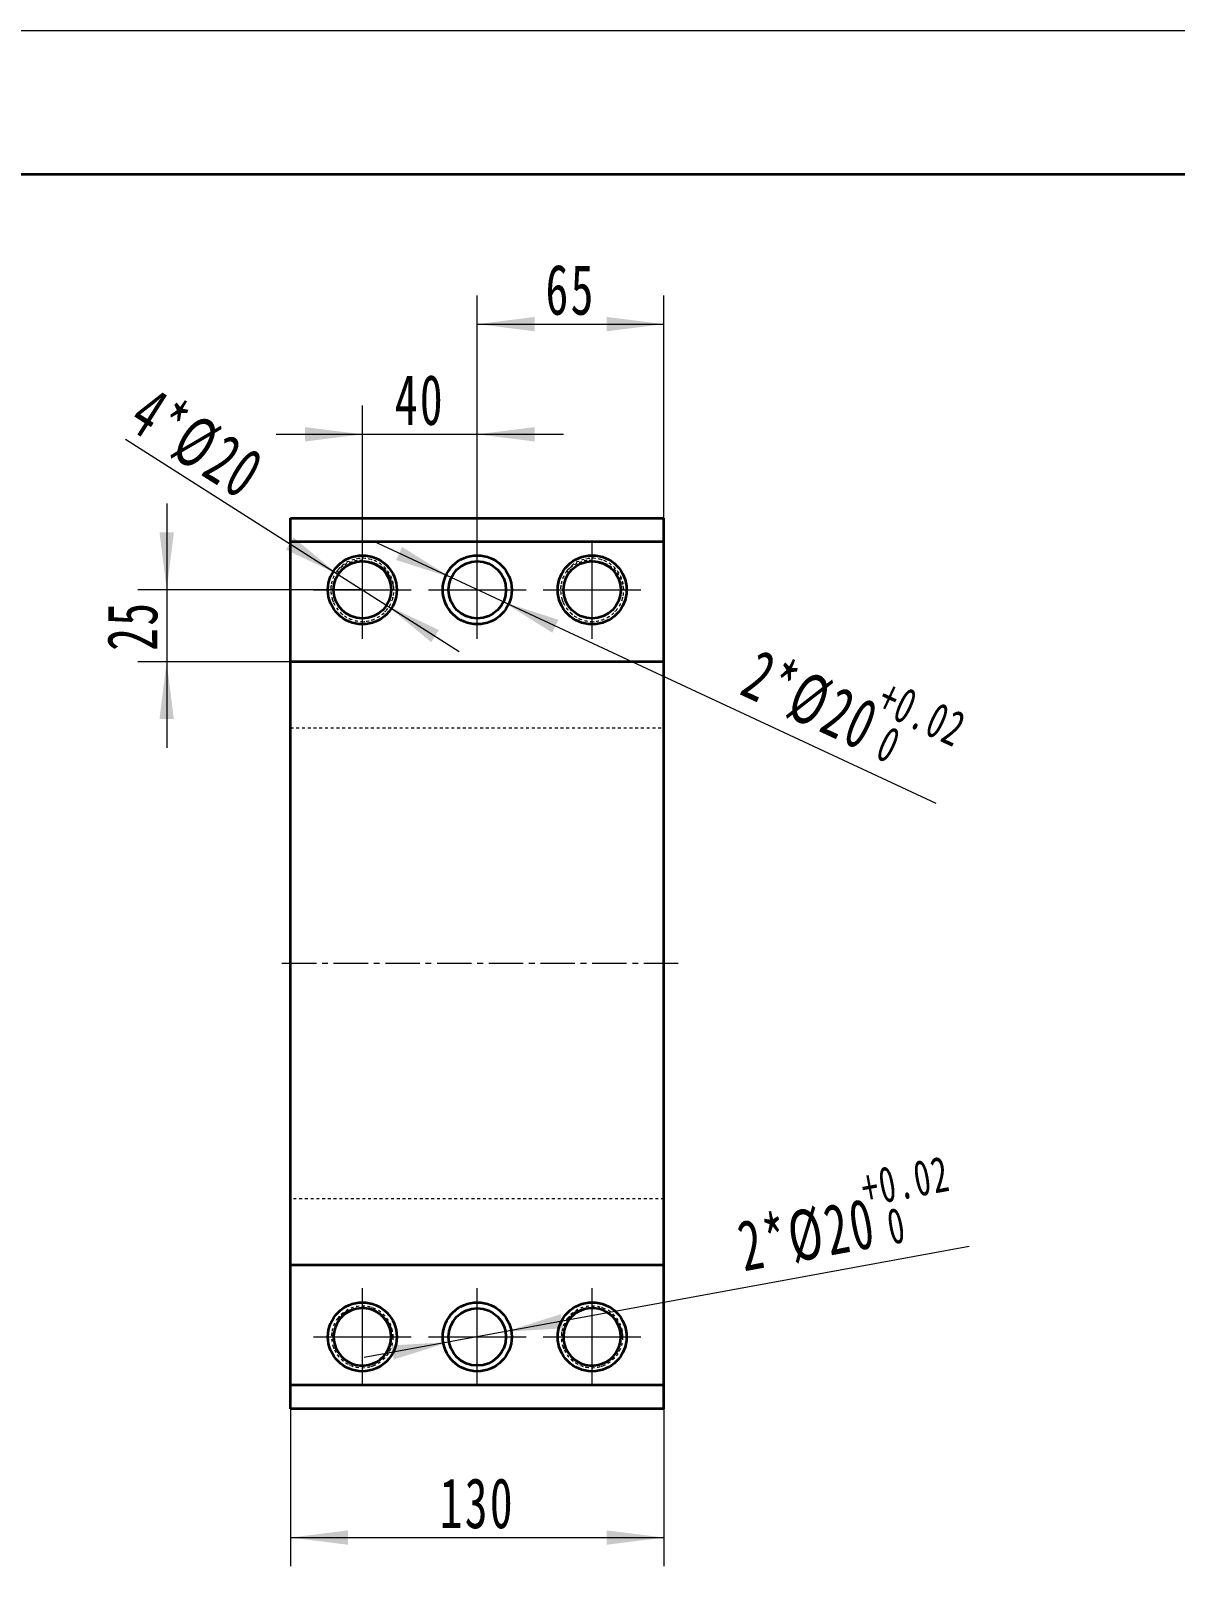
# Model space of a CAD drawing. Header units: millimetres. Extents: x -742 to 742, y -525 to 525.
# Drawn here: x -162 to 236, y -9 to 525 of the extents above; entities that cross this region are included whole.
import ezdxf

# ---------------------------------------------------------------- set-up
doc = ezdxf.new("R2010")
doc.units = ezdxf.units.MM
doc.linetypes.add('点画线', pattern=[18, 12, -2, 2, -2])
doc.linetypes.add('虚线', pattern=[2, 1, -1])
doc.layers.get('0').update_dxf_attribs({"lineweight": 35})
for name, color, linetype, lineweight in [('中心线层', 1, '点画线', 18), ('尺寸线层', 3, 'Continuous', 18), ('粗实线层', 7, 'Continuous', 35), ('细实线层', 7, 'Continuous', 18), ('虚线层', 6, '虚线', 18)]:
    doc.layers.add(name, color=color, linetype=linetype, lineweight=lineweight)
doc.styles.add('标准', font='', dxfattribs={"width": 0.667})
doc.styles.get('标准').set_extended_font_data('宋体')
doc.dimstyles.new('标准', dxfattribs={"dimscale": 5, "dimtxt": 3.5, "dimasz": 4, "dimexe": 2, "dimexo": 0, "dimtad": 1, "dimdsep": 46, "dimtxsty": '标准', "dimblk": '_CAXARROW', "dimcen": 0, "dimdle": 6, "dimazin": 2, "dimtfac": 0.707107, "dimtdec": 3, "dimtmove": 2, "dimatfit": 3, "dimfxl": 1, "dimfrac": 2, "dimtolj": 1, "dimarcsym": 0})

# ---------------------------------------------------------------- blocks, each defined once
blk = doc.blocks.new('*X2')
at = {"layer": '粗实线层'}
blk.add_line((138.5, 95), (-138.5, 95), dxfattribs=at)
at = {"layer": '细实线层'}
blk.add_line((148.5, 105), (-148.5, 105), dxfattribs=at)
blk = doc.blocks.new('*X11')
for p, q in [((-60, 155), (70, 155)), ((-60, 146.71), (-60, 155)), ((70, 146.71), (70, 155)), ((70, 146.71), (-60, 146.71)), ((-60, 105), (-60, 146.71)), ((70, 105), (70, 146.71)), ((-60, -105), (-60, 105)), ((-60, 105), (70, 105)), ((70, -105), (70, 105)), ((70, -105), (-60, -105)), ((-60, -146.71), (-60, -105)), ((70, -146.71), (70, -105)), ((-60, -146.71), (70, -146.71)), ((-60, -155), (-60, -146.71)), ((70, -155), (70, -146.71)), ((70, -155), (-60, -155))]:
    blk.add_line(p, q)
for centre, radius in [((-35, 130), 12), ((-35, 130), 10), ((5, 130), 12), ((5, 130), 10), ((45, 130), 12), ((45, 130), 10), ((-35, -130), 12), ((5, -130), 12), ((5, -130), 10), ((45, -130), 12)]:
    blk.add_circle(centre, radius)
for centre, start, end in [((-35, -130), 143.99, 60.851), ((-35, -130), 60.851, 143.99), ((45, -130), 143.99, 60.851), ((45, -130), 60.851, 143.99)]:
    blk.add_arc(centre, 10, start, end)
at = {"layer": '虚线层', "color": 7}
for p, q in [((-60, 82), (70, 82)), ((70, -82), (-60, -82)), ((-43.09, -124.12), (-43.68, -123.69)), ((36.91, -124.12), (36.32, -123.69)), ((-24.27, -130), (-25, -130)), ((55.73, -130), (55, -130))]:
    blk.add_line(p, q, dxfattribs=at)
for points in [[(-43.5, -123.49), (-42.43, -122.42), (-41.71, -121.85), (-40.93, -121.34), (-40.15, -120.92), (-39.32, -120.57), (-38.45, -120.28), (-37.55, -120.07), (-36.62, -119.94), (-35.68, -119.9), (-34.74, -119.94), (-33.81, -120.07)], [(-41.27, -122.21), (-41.37, -122.3)], [(-36.67, -120.14), (-36.87, -120.18)], [(-31.72, -120.56), (-31.91, -120.49)], [(-29.92, -121.39), (-30.28, -121.19)], [(-24.27, -130), (-24.53, -128.23), (-24.78, -127.35), (-25.11, -126.49), (-25.5, -125.68), (-25.96, -124.91), (-26.5, -124.17), (-27.1, -123.47), (-27.78, -122.82), (-28.51, -122.23), (-29.3, -121.71), (-30.13, -121.27)], [(36.5, -123.49), (37.57, -122.42), (38.29, -121.85), (39.07, -121.34), (39.85, -120.92), (40.68, -120.57), (41.55, -120.28), (42.45, -120.07), (43.38, -119.94), (44.32, -119.9), (45.26, -119.94), (46.19, -120.07)], [(38.73, -122.21), (38.63, -122.3)], [(43.33, -120.14), (43.13, -120.18)], [(48.28, -120.56), (48.09, -120.49)], [(50.08, -121.39), (49.72, -121.19)], [(55.73, -130), (55.63, -129.12), (55.47, -128.23), (55.22, -127.35), (54.89, -126.49), (54.04, -124.91), (53.5, -124.17), (52.9, -123.47), (52.22, -122.82), (51.49, -122.23), (50.7, -121.71), (49.87, -121.27)], [(-44.79, -127.97), (-44.86, -128.34), (-44.92, -128.75)], [(-44.25, -126.2), (-44.3, -126.32)], [(-43.68, -123.7), (-43.64, -123.65)], [(-43.64, -123.65), (-43.59, -123.59)], [(-43.59, -123.59), (-43.54, -123.54)], [(-43.54, -123.54), (-43.5, -123.49)], [(-42.93, -123.91), (-43.1, -124.13)], [(-27.52, -123.37), (-27.71, -123.16)], [(-25.25, -127.79), (-25.31, -127.51)], [(35.21, -127.97), (35.14, -128.34), (35.08, -128.75)], [(35.75, -126.2), (35.7, -126.32)], [(36.32, -123.7), (36.36, -123.65)], [(36.36, -123.65), (36.41, -123.59)], [(36.41, -123.59), (36.46, -123.54)], [(36.46, -123.54), (36.5, -123.49)], [(37.07, -123.91), (36.9, -124.13)], [(52.48, -123.37), (52.29, -123.16)], [(54.75, -127.79), (54.69, -127.51)], [(-44.92, -128.75), (-45, -129.82)], [(-44.94, -131.12), (-44.92, -131.25)], [(-44.46, -133.23), (-44.44, -133.3), (-44.3, -133.68)], [(-25.42, -132.86), (-25.31, -132.49)], [(35.08, -128.75), (35, -129.82)], [(35.06, -131.12), (35.08, -131.25)], [(35.54, -133.24), (35.56, -133.3), (35.7, -133.68)], [(54.58, -132.86), (54.69, -132.49)], [(-44.3, -133.68), (-44.26, -133.77)], [(-43.17, -135.77), (-43.09, -135.88)], [(-41.73, -137.39), (-41.69, -137.44), (-41.38, -137.7)], [(-29.74, -138.51), (-29.64, -138.44)], [(-27.98, -137.12), (-27.71, -136.85)], [(35.7, -133.68), (35.74, -133.77)], [(36.83, -135.77), (36.91, -135.88)], [(38.27, -137.39), (38.31, -137.44), (38.62, -137.71)], [(50.26, -138.51), (50.36, -138.44)], [(52.02, -137.12), (52.29, -136.85)], [(-39.38, -138.99), (-39.26, -139.05)], [(-37.29, -139.73), (-37.28, -139.74), (-36.88, -139.82)], [(-34.5, -139.99), (-34.37, -139.98)], [(-32.32, -139.64), (-32.3, -139.63), (-31.91, -139.51)], [(40.62, -138.99), (40.74, -139.05)], [(42.71, -139.73), (42.72, -139.74), (43.13, -139.82)], [(45.5, -139.99), (45.63, -139.98)], [(47.68, -139.64), (47.7, -139.63), (48.09, -139.51)]]:
    blk.add_lwpolyline(points, dxfattribs=at)
for centre in [(-35, -130), (45, -130)]:
    blk.add_arc(centre, 10.73, 0, 143.99, dxfattribs=at)
for points in [[(-41.84, -121.73), (-41.87, -121.76), (-41.9, -121.78), (-41.93, -121.81)], [(-41.79, -121.69), (-41.81, -121.71), (-41.83, -121.72), (-41.84, -121.73)], [(-37.01, -119.46), (-37.05, -119.47), (-37.09, -119.47), (-37.13, -119.48)], [(-36.95, -119.45), (-36.97, -119.45), (-36.99, -119.45), (-37.01, -119.46)], [(-31.68, -119.79), (-31.72, -119.78), (-31.76, -119.77), (-31.79, -119.76)], [(-31.54, -119.84), (-31.59, -119.82), (-31.64, -119.81), (-31.68, -119.79)], [(-27.18, -122.65), (-27.2, -122.63), (-27.23, -122.6), (-27.26, -122.57)], [(-27.12, -122.71), (-27.14, -122.69), (-27.16, -122.67), (-27.18, -122.65)], [(38.16, -121.73), (38.13, -121.76), (38.1, -121.78), (38.07, -121.81)], [(38.21, -121.69), (38.19, -121.71), (38.18, -121.72), (38.16, -121.73)], [(42.99, -119.46), (42.95, -119.47), (42.91, -119.47), (42.88, -119.48)], [(43.05, -119.45), (43.03, -119.45), (43.01, -119.45), (42.99, -119.46)], [(48.32, -119.79), (48.28, -119.78), (48.24, -119.77), (48.21, -119.76)], [(48.46, -119.84), (48.41, -119.82), (48.36, -119.81), (48.32, -119.79)], [(52.82, -122.65), (52.8, -122.63), (52.77, -122.6), (52.74, -122.57)], [(52.88, -122.71), (52.86, -122.69), (52.84, -122.67), (52.82, -122.65)], [(-43.55, -123.52), (-44.68, -125.01), (-45.41, -126.79), (-45.65, -128.65)], [(-44.98, -126.05), (-44.99, -126.09), (-45.01, -126.12), (-45.02, -126.16)], [(-44.96, -125.99), (-44.96, -126.01), (-44.97, -126.03), (-44.98, -126.05)], [(-24.6, -127.33), (-24.61, -127.29), (-24.62, -127.26), (-24.63, -127.22)], [(-24.57, -127.47), (-24.58, -127.43), (-24.59, -127.38), (-24.6, -127.33)], [(36.45, -123.52), (35.33, -125.01), (34.59, -126.79), (34.35, -128.65)], [(35.02, -126.05), (35.01, -126.09), (34.99, -126.12), (34.98, -126.16)], [(35.04, -125.99), (35.04, -126.01), (35.03, -126.03), (35.02, -126.05)], [(55.4, -127.33), (55.39, -127.3), (55.38, -127.26), (55.37, -127.22)], [(55.43, -127.47), (55.42, -127.43), (55.41, -127.38), (55.4, -127.33)], [(-45.61, -128.43), (-45.66, -128.78), (-45.7, -129.13), (-45.71, -129.48)], [(-45.66, -131.29), (-45.65, -131.31), (-45.65, -131.33), (-45.65, -131.35)], [(-45.65, -131.35), (-45.64, -131.38), (-45.64, -131.42), (-45.63, -131.46)], [(-45.26, -133.15), (-45.18, -133.42), (-45.08, -133.69), (-44.98, -133.95)], [(-24.64, -132.81), (-24.63, -132.76), (-24.62, -132.72), (-24.61, -132.67)], [(-24.61, -132.67), (-24.6, -132.63), (-24.59, -132.59), (-24.58, -132.56)], [(-24.27, -129.71), (-24.28, -129.49), (-24.29, -129.27), (-24.31, -129.05)], [(-24.27, -130.27), (-24.27, -130.08), (-24.27, -129.89), (-24.27, -129.71)], [(34.39, -128.43), (34.34, -128.78), (34.3, -129.13), (34.29, -129.48)], [(34.35, -131.29), (34.35, -131.31), (34.35, -131.33), (34.35, -131.35)], [(34.35, -131.35), (34.36, -131.38), (34.36, -131.42), (34.37, -131.46)], [(34.74, -133.15), (34.82, -133.42), (34.92, -133.69), (35.02, -133.95)], [(55.36, -132.81), (55.37, -132.76), (55.38, -132.72), (55.39, -132.67)], [(55.39, -132.67), (55.4, -132.63), (55.41, -132.6), (55.42, -132.56)], [(55.72, -129.53), (55.71, -129.37), (55.7, -129.21), (55.69, -129.05)], [(55.73, -130.27), (55.73, -130.02), (55.73, -129.78), (55.72, -129.53)], [(-44.98, -133.95), (-44.95, -134.02), (-44.92, -134.09), (-44.89, -134.16)], [(-43.72, -136.26), (-43.71, -136.28), (-43.69, -136.29), (-43.68, -136.31)], [(-43.68, -136.31), (-43.66, -136.34), (-43.64, -136.37), (-43.61, -136.4)], [(-42.28, -137.88), (-42.14, -138.02), (-41.99, -138.14), (-41.84, -138.27)], [(-41.84, -138.27), (-41.78, -138.32), (-41.72, -138.37), (-41.66, -138.41)], [(-27.28, -137.45), (-27.24, -137.42), (-27.21, -137.38), (-27.18, -137.35)], [(-27.18, -137.35), (-27.14, -137.31), (-27.11, -137.28), (-27.08, -137.24)], [(-25.62, -135.22), (-25.61, -135.21), (-25.61, -135.19), (-25.6, -135.17)], [(-25.6, -135.17), (-25.59, -135.15), (-25.58, -135.14), (-25.57, -135.12)], [(35.02, -133.95), (35.05, -134.02), (35.08, -134.09), (35.11, -134.16)], [(36.28, -136.26), (36.29, -136.28), (36.31, -136.29), (36.32, -136.31)], [(36.32, -136.31), (36.34, -136.34), (36.36, -136.37), (36.39, -136.4)], [(37.72, -137.88), (37.86, -138.02), (38.01, -138.14), (38.16, -138.27)], [(38.16, -138.27), (38.22, -138.32), (38.28, -138.37), (38.34, -138.41)], [(52.72, -137.45), (52.76, -137.42), (52.79, -137.38), (52.82, -137.35)], [(52.82, -137.35), (52.86, -137.31), (52.89, -137.28), (52.92, -137.24)], [(54.38, -135.22), (54.39, -135.21), (54.4, -135.19), (54.4, -135.17)], [(54.4, -135.17), (54.41, -135.15), (54.42, -135.14), (54.43, -135.12)], [(-39.62, -139.69), (-39.61, -139.69), (-39.59, -139.7), (-39.57, -139.71)], [(-39.57, -139.71), (-39.53, -139.73), (-39.5, -139.74), (-39.46, -139.76)], [(-37.32, -140.48), (-37.22, -140.5), (-37.12, -140.52), (-37.01, -140.54)], [(-37.01, -140.54), (-36.94, -140.56), (-36.86, -140.57), (-36.79, -140.58)], [(-34.39, -140.72), (-34.37, -140.71), (-34.35, -140.71), (-34.33, -140.71)], [(-34.33, -140.71), (-34.31, -140.71), (-34.29, -140.71), (-34.27, -140.71)], [(-31.85, -140.26), (-31.79, -140.24), (-31.74, -140.23), (-31.69, -140.21)], [(-31.69, -140.21), (-31.61, -140.18), (-31.54, -140.16), (-31.47, -140.13)], [(-29.3, -139.09), (-29.28, -139.08), (-29.27, -139.07), (-29.25, -139.06)], [(-29.25, -139.06), (-29.23, -139.05), (-29.22, -139.04), (-29.2, -139.03)], [(40.38, -139.69), (40.39, -139.69), (40.41, -139.7), (40.43, -139.71)], [(40.43, -139.71), (40.45, -139.72), (40.47, -139.73), (40.48, -139.74)], [(42.68, -140.48), (42.78, -140.5), (42.88, -140.52), (42.99, -140.54)], [(42.99, -140.54), (43.06, -140.56), (43.14, -140.57), (43.21, -140.58)], [(45.61, -140.72), (45.63, -140.71), (45.65, -140.71), (45.67, -140.71)], [(45.67, -140.71), (45.69, -140.71), (45.71, -140.71), (45.73, -140.71)], [(48.15, -140.26), (48.21, -140.24), (48.26, -140.23), (48.32, -140.21)], [(48.32, -140.21), (48.39, -140.18), (48.46, -140.16), (48.53, -140.13)], [(50.7, -139.09), (50.72, -139.08), (50.73, -139.07), (50.75, -139.06)], [(50.75, -139.06), (50.77, -139.05), (50.78, -139.04), (50.8, -139.03)]]:
    blk.add_open_spline(points, degree=3, dxfattribs=at)
for points, knots in [([(-45.65, -128.65), (-45.97, -131.23), (-45.33, -133.89), (-42.42, -138.18), (-40.18, -139.75), (-35.16, -141.04), (-32.44, -140.74), (-27.82, -138.39), (-25.98, -136.36), (-24.52, -132.7), (-24.27, -131.35), (-24.27, -130)], [0, 0, 0, 0, 368.99021, 368.99021, 737.980419, 737.980419, 1106.970629, 1106.970629, 1475.960839, 1475.960839, 1668.479652, 1668.479652, 1668.479652, 1668.479652]), ([(34.35, -128.65), (34.03, -131.23), (34.67, -133.89), (37.58, -138.18), (39.82, -139.75), (44.84, -141.04), (47.56, -140.74), (52.18, -138.39), (54.02, -136.36), (55.48, -132.7), (55.73, -131.35), (55.73, -130)], [0, 0, 0, 0, 468.719617, 468.719617, 937.439233, 937.439233, 1406.15885, 1406.15885, 1874.878467, 1874.878467, 2119.430603, 2119.430603, 2119.430603, 2119.430603])]:
    blk.add_open_spline(points, degree=3, knots=knots, dxfattribs=at)
blk = doc.blocks.new('*X12')
for p, q in [((-60, 155), (70, 155)), ((70, -155), (-60, -155))]:
    blk.add_line(p, q)
at = {"layer": '虚线层', "color": 7}
for p, q in [((-60, 146.71), (70, 146.71)), ((-43.09, 135.88), (-43.9, 136.46)), ((36.91, 135.88), (36.1, 136.46)), ((-24, 130), (-25, 130)), ((56, 130), (55, 130)), ((70, 105), (-60, 105)), ((-60, 82), (70, 82)), ((70, -82), (-60, -82)), ((70, -105), (-60, -105)), ((70, -146.71), (-60, -146.71))]:
    blk.add_line(p, q, dxfattribs=at)
for points in [[(-43.9, 136.46), (-42.65, 137.75), (-41.16, 138.83), (-39.55, 139.63), (-37.79, 140.16), (-36.02, 140.37), (-34.19, 140.26), (-32.53, 139.87), (-30.9, 139.19), (-30.13, 138.73)], [(-36.82, 139.83), (-36.87, 139.82)], [(-32.02, 139.67), (-32.91, 139.84), (-33.8, 139.93)], [(-24.04, 130.51), (-24.14, 131.18), (-24.26, 131.77), (-24.41, 132.34), (-24.83, 133.53), (-25.35, 134.6), (-25.66, 135.11), (-25.99, 135.61), (-26.77, 136.58), (-27.62, 137.41), (-28.08, 137.78), (-28.55, 138.13), (-29.62, 138.77), (-30.66, 139.24), (-31.2, 139.44), (-31.74, 139.6), (-32.02, 139.67)], [(-31.72, 139.45), (-31.91, 139.51)], [(36.1, 136.46), (37.35, 137.75), (38.84, 138.83), (40.45, 139.63), (42.21, 140.16), (43.98, 140.37), (45.8, 140.26), (47.47, 139.87), (49.1, 139.19), (49.87, 138.73)], [(43.18, 139.83), (43.13, 139.82)], [(48.12, 139.64), (47.09, 139.84), (46.19, 139.93)], [(48.98, 139.17), (48.48, 139.38), (48.09, 139.51)], [(55.97, 130.35), (55.73, 131.8), (55.17, 133.53), (54.33, 135.14), (53.23, 136.58), (51.9, 137.8), (50.38, 138.77), (48.78, 139.45), (48.12, 139.64)], [(-41.3, 137.77), (-41.37, 137.7)], [(-27.58, 136.71), (-27.71, 136.85)], [(38.98, 137.98), (38.95, 137.96), (38.63, 137.7)], [(52.42, 136.71), (52.29, 136.85)], [(-44.92, 131.25), (-45, 130.17)], [(-44.93, 128.85), (-44.92, 128.75)], [(-25.25, 132.21), (-25.31, 132.49)], [(-24.03, 130.43), (-24.04, 130.51)], [(-24.03, 130.33), (-24.03, 130.43)], [(-24.02, 130.24), (-24.03, 130.33)], [(-24.01, 130.15), (-24.02, 130.24)], [(-24, 130), (-24.01, 130.15)], [(35.08, 131.25), (35.02, 130.69)], [(35.02, 130.69), (35.02, 130.6)], [(35.03, 129.18), (35.04, 129.15), (35.08, 128.75)], [(54.88, 131.56), (54.78, 132.09), (54.69, 132.49)], [(55.98, 130.26), (55.97, 130.35)], [(55.99, 130.13), (55.98, 130.26)], [(56, 130), (55.99, 130.13)], [(-44.46, 126.77), (-44.44, 126.7), (-44.3, 126.32)], [(-43.15, 124.2), (-43.09, 124.12)], [(-27.98, 122.88), (-27.71, 123.15)], [(-25.4, 127.2), (-25.31, 127.51)], [(35.38, 127.26), (35.56, 126.7), (35.7, 126.32)], [(36.83, 124.24), (36.91, 124.12)], [(51.6, 122.48), (52, 122.86), (52.29, 123.15)], [(54.6, 127.2), (54.69, 127.51)], [(-41.71, 122.59), (-41.68, 122.56), (-41.37, 122.29)], [(-39.35, 121), (-39.26, 120.95)], [(-37.3, 120.27), (-37.27, 120.26), (-36.87, 120.18)], [(-32.33, 120.36), (-32.3, 120.37), (-31.91, 120.49)], [(-29.74, 121.49), (-29.64, 121.56)], [(38.21, 122.65), (38.32, 122.56), (38.63, 122.29)], [(40.4, 121.12), (40.74, 120.95)], [(42.16, 120.41), (42.73, 120.26), (43.13, 120.18)], [(47.63, 120.35), (47.7, 120.37), (48.09, 120.49)], [(50.12, 121.41), (50.36, 121.56)]]:
    blk.add_lwpolyline(points, dxfattribs=at)
for points, knots in [([(-45.91, 131.38), (-46.25, 128.74), (-45.59, 126.02), (-42.6, 121.62), (-40.31, 120.01), (-35.16, 118.68), (-32.37, 118.99), (-27.64, 121.41), (-25.75, 123.48), (-23.79, 128.42), (-23.75, 131.22), (-25.55, 136.23), (-27.37, 138.36), (-32.03, 140.92), (-34.8, 141.31), (-39.99, 140.15), (-42.33, 138.62), (-43.9, 136.46)], [0, 0, 0, 0, 392.319385, 392.319385, 784.63877, 784.63877, 1176.958156, 1176.958156, 1569.277541, 1569.277541, 1961.596926, 1961.596926, 2353.916311, 2353.916311, 2746.235696, 2746.235696, 3138.555081, 3138.555081, 3138.555081, 3138.555081]), ([(34.09, 131.38), (33.75, 128.74), (34.41, 126.02), (37.4, 121.62), (39.69, 120.01), (44.84, 118.68), (47.63, 118.99), (52.36, 121.41), (54.25, 123.48), (56.21, 128.42), (56.25, 131.22), (54.45, 136.23), (52.63, 138.36), (47.97, 140.92), (45.19, 141.31), (40.01, 140.15), (37.67, 138.62), (36.1, 136.46)], [0, 0, 0, 0, 281.033141, 281.033141, 562.066283, 562.066283, 843.099424, 843.099424, 1124.132565, 1124.132565, 1405.165707, 1405.165707, 1686.198848, 1686.198848, 1967.231989, 1967.231989, 2248.265131, 2248.265131, 2248.265131, 2248.265131])]:
    blk.add_open_spline(points, degree=3, knots=knots, dxfattribs=at)
for points in [[(-37.06, 140.8), (-37.11, 140.8), (-37.16, 140.79), (-37.21, 140.78)], [(-37, 140.82), (-37.02, 140.81), (-37.04, 140.81), (-37.06, 140.8)], [(-31.6, 140.46), (-31.65, 140.48), (-31.69, 140.49), (-31.74, 140.51)], [(-31.55, 140.44), (-31.56, 140.45), (-31.58, 140.46), (-31.6, 140.46)], [(42.94, 140.8), (42.89, 140.8), (42.84, 140.79), (42.79, 140.78)], [(43, 140.82), (42.98, 140.81), (42.96, 140.81), (42.94, 140.8)], [(48.4, 140.46), (48.35, 140.48), (48.31, 140.49), (48.26, 140.51)], [(48.45, 140.44), (48.44, 140.45), (48.42, 140.46), (48.4, 140.46)], [(-43.8, 136.6), (-44.93, 135.08), (-45.67, 133.27), (-45.91, 131.38)], [(-45.23, 134.05), (-45.25, 134), (-45.26, 133.96), (-45.28, 133.91)], [(-45.21, 134.1), (-45.21, 134.08), (-45.22, 134.07), (-45.23, 134.05)], [(-43.76, 136.65), (-43.77, 136.63), (-43.78, 136.61), (-43.8, 136.6)], [(-42.01, 138.48), (-42.05, 138.44), (-42.09, 138.41), (-42.12, 138.38)], [(-41.97, 138.51), (-41.98, 138.5), (-42, 138.49), (-42.01, 138.48)], [(-26.98, 137.53), (-27.01, 137.57), (-27.05, 137.6), (-27.08, 137.64)], [(-26.86, 137.4), (-26.9, 137.44), (-26.94, 137.49), (-26.98, 137.53)], [(36.2, 136.6), (35.07, 135.08), (34.33, 133.27), (34.09, 131.38)], [(34.77, 134.05), (34.75, 134), (34.74, 133.96), (34.72, 133.91)], [(34.79, 134.1), (34.79, 134.09), (34.78, 134.07), (34.77, 134.05)], [(36.24, 136.65), (36.23, 136.63), (36.22, 136.61), (36.2, 136.6)], [(37.99, 138.48), (37.95, 138.44), (37.91, 138.41), (37.88, 138.38)], [(38.03, 138.51), (38.02, 138.5), (38, 138.49), (37.99, 138.48)], [(53.02, 137.53), (52.98, 137.57), (52.95, 137.6), (52.92, 137.64)], [(53.14, 137.4), (53.1, 137.44), (53.06, 137.49), (53.02, 137.53)], [(-45.88, 131.61), (-45.93, 131.25), (-45.96, 130.9), (-45.98, 130.54)], [(-45.92, 128.68), (-45.92, 128.66), (-45.92, 128.64), (-45.91, 128.62)], [(-45.91, 128.62), (-45.91, 128.57), (-45.9, 128.52), (-45.89, 128.47)], [(-24.35, 132.74), (-24.36, 132.78), (-24.37, 132.83), (-24.38, 132.88)], [(-24.3, 132.57), (-24.32, 132.62), (-24.33, 132.68), (-24.35, 132.74)], [(-24, 130), (-24, 130.04), (-24, 130.08), (-24, 130.12)], [(34.12, 131.61), (34.07, 131.25), (34.03, 130.9), (34.02, 130.54)], [(34.08, 128.68), (34.08, 128.66), (34.08, 128.64), (34.09, 128.62)], [(34.09, 128.62), (34.09, 128.57), (34.1, 128.52), (34.11, 128.47)], [(55.65, 132.74), (55.64, 132.78), (55.63, 132.83), (55.62, 132.88)], [(55.7, 132.57), (55.68, 132.62), (55.67, 132.68), (55.65, 132.74)], [(56, 130), (56, 130.04), (56, 130.08), (56, 130.12)], [(-45.51, 126.74), (-45.42, 126.48), (-45.33, 126.21), (-45.23, 125.95)], [(-45.23, 125.95), (-45.2, 125.88), (-45.17, 125.8), (-45.14, 125.73)], [(-43.93, 123.58), (-43.92, 123.57), (-43.91, 123.55), (-43.9, 123.53)], [(-43.9, 123.53), (-43.87, 123.49), (-43.84, 123.45), (-43.81, 123.42)], [(-25.39, 124.65), (-25.38, 124.67), (-25.37, 124.68), (-25.36, 124.7)], [(-25.36, 124.7), (-25.34, 124.73), (-25.32, 124.77), (-25.3, 124.8)], [(-24.39, 127.1), (-24.37, 127.15), (-24.36, 127.21), (-24.35, 127.26)], [(-24.35, 127.26), (-24.33, 127.31), (-24.32, 127.36), (-24.31, 127.41)], [(34.49, 126.74), (34.58, 126.48), (34.67, 126.21), (34.77, 125.95)], [(34.77, 125.95), (34.8, 125.88), (34.83, 125.81), (34.86, 125.73)], [(36.07, 123.58), (36.08, 123.57), (36.09, 123.55), (36.1, 123.53)], [(36.1, 123.53), (36.13, 123.49), (36.16, 123.45), (36.19, 123.42)], [(54.61, 124.65), (54.62, 124.67), (54.63, 124.68), (54.64, 124.7)], [(54.64, 124.7), (54.65, 124.72), (54.66, 124.73), (54.67, 124.75)], [(55.61, 127.1), (55.63, 127.15), (55.64, 127.21), (55.65, 127.26)], [(55.65, 127.26), (55.67, 127.31), (55.68, 127.36), (55.69, 127.41)], [(-42.46, 121.92), (-42.31, 121.78), (-42.16, 121.65), (-42.01, 121.52)], [(-42.01, 121.52), (-41.95, 121.47), (-41.89, 121.42), (-41.83, 121.38)], [(-39.74, 120.07), (-39.72, 120.06), (-39.7, 120.05), (-39.68, 120.05)], [(-39.68, 120.05), (-39.67, 120.04), (-39.65, 120.03), (-39.63, 120.02)], [(-37.37, 119.26), (-37.27, 119.24), (-37.17, 119.21), (-37.06, 119.19)], [(-37.06, 119.19), (-36.98, 119.18), (-36.91, 119.17), (-36.83, 119.15)], [(-34.37, 119.02), (-34.35, 119.02), (-34.33, 119.02), (-34.31, 119.02)], [(-34.31, 119.02), (-34.27, 119.02), (-34.23, 119.03), (-34.19, 119.03)], [(-31.77, 119.49), (-31.71, 119.5), (-31.66, 119.52), (-31.6, 119.54)], [(-31.6, 119.54), (-31.53, 119.56), (-31.45, 119.59), (-31.38, 119.61)], [(-29.15, 120.68), (-29.14, 120.69), (-29.12, 120.7), (-29.11, 120.71)], [(-29.11, 120.71), (-29.09, 120.72), (-29.07, 120.73), (-29.06, 120.74)], [(-27.1, 122.34), (-27.06, 122.39), (-27.02, 122.43), (-26.98, 122.47)], [(-26.98, 122.47), (-26.95, 122.51), (-26.91, 122.54), (-26.88, 122.58)], [(37.54, 121.92), (37.69, 121.78), (37.84, 121.65), (37.99, 121.52)], [(37.99, 121.52), (38.05, 121.47), (38.11, 121.43), (38.17, 121.38)], [(40.26, 120.07), (40.28, 120.06), (40.3, 120.05), (40.32, 120.05)], [(40.32, 120.05), (40.35, 120.03), (40.39, 120.01), (40.42, 120)], [(42.62, 119.26), (42.73, 119.24), (42.83, 119.21), (42.94, 119.19)], [(42.94, 119.19), (43.02, 119.18), (43.09, 119.17), (43.17, 119.15)], [(45.63, 119.02), (45.65, 119.02), (45.67, 119.02), (45.69, 119.02)], [(45.69, 119.02), (45.71, 119.02), (45.73, 119.02), (45.75, 119.03)], [(48.23, 119.49), (48.29, 119.5), (48.34, 119.52), (48.4, 119.54)], [(48.4, 119.54), (48.47, 119.56), (48.55, 119.59), (48.62, 119.61)], [(50.84, 120.68), (50.86, 120.69), (50.88, 120.7), (50.89, 120.71)], [(50.89, 120.71), (50.93, 120.73), (50.96, 120.75), (50.99, 120.78)], [(52.9, 122.34), (52.94, 122.39), (52.98, 122.43), (53.02, 122.47)], [(53.02, 122.47), (53.05, 122.51), (53.09, 122.54), (53.12, 122.58)]]:
    blk.add_open_spline(points, degree=3, dxfattribs=at)
blk = doc.blocks.new('*X10')
at = {"layer": '中心线层'}
for p, q in [((-35, 113), (-35, 147)), ((-35, 113), (-35, 147)), ((-35, 113), (-35, 147)), ((-35, 115), (-35, 145)), ((-35, 115), (-35, 145)), ((-35, 115), (-35, 145)), ((5, 113), (5, 147)), ((5, 113), (5, 147)), ((5, 113), (5, 147)), ((5, 115), (5, 145)), ((5, 115), (5, 145)), ((5, 115), (5, 145)), ((45, 113), (45, 147)), ((45, 113), (45, 147)), ((45, 113), (45, 147)), ((45, 115), (45, 145)), ((45, 115), (45, 145)), ((45, 115), (45, 145)), ((-52, 130), (-18, 130)), ((-52, 130), (-18, 130)), ((-52, 130), (-18, 130)), ((-50, 130), (-20, 130)), ((-50, 130), (-20, 130)), ((-50, 130), (-20, 130)), ((-12, 130), (22, 130)), ((-12, 130), (22, 130)), ((-12, 130), (22, 130)), ((-10, 130), (20, 130)), ((-10, 130), (20, 130)), ((-10, 130), (20, 130)), ((28, 130), (62, 130)), ((28, 130), (62, 130)), ((28, 130), (62, 130)), ((30, 130), (60, 130)), ((30, 130), (60, 130)), ((30, 130), (60, 130)), ((75, 0), (-65, 0)), ((-35, -147), (-35, -113)), ((-35, -147), (-35, -113)), ((-35, -147), (-35, -113)), ((-35, -145.73), (-35, -114.27)), ((-35, -145), (-35, -115)), ((-35, -145), (-35, -115)), ((-35, -145), (-35, -115)), ((5, -147), (5, -113)), ((5, -147), (5, -113)), ((5, -147), (5, -113)), ((5, -145), (5, -115)), ((5, -145), (5, -115)), ((5, -145), (5, -115)), ((45, -147), (45, -113)), ((45, -147), (45, -113)), ((45, -147), (45, -113)), ((45, -145.73), (45, -114.27)), ((45, -145), (45, -115)), ((45, -145), (45, -115)), ((45, -145), (45, -115)), ((-52, -130), (-18, -130)), ((-52, -130), (-18, -130)), ((-52, -130), (-18, -130)), ((-50.73, -130), (-19.27, -130)), ((-50, -130), (-20, -130)), ((-50, -130), (-20, -130)), ((-50, -130), (-20, -130)), ((-12, -130), (22, -130)), ((-12, -130), (22, -130)), ((-12, -130), (22, -130)), ((-10, -130), (20, -130)), ((-10, -130), (20, -130)), ((-10, -130), (20, -130)), ((28, -130), (62, -130)), ((28, -130), (62, -130)), ((28, -130), (62, -130)), ((29.27, -130), (60.73, -130)), ((30, -130), (60, -130)), ((30, -130), (60, -130)), ((30, -130), (60, -130))]:
    blk.add_line(p, q, dxfattribs=at)
at = {"color": 0, "linetype": 'ByBlock'}
for name in ['*X11', '*X12']:
    blk.add_blockref(name, (0, 0), dxfattribs=at)
blk = doc.blocks.new('*X17')
at = {"color": 0, "char_height": 17.5, "attachment_point": 1, "rotation": 30.578, "line_spacing_factor": 1.15057, "style": '标准'}
for s, insert, width in [('\\T1.1;{\\H0.707107x;-0.09}', (-255.43, 338.73), 127.4852), ('\\T1.1;{\\H0.707107x;-0.11}', (-247.92, 326.01), 127.4852), ('\\T1.1;%%C164', (-282.06, 311.9), 279.3024)]:
    blk.add_mtext(s, dxfattribs=dict(at, insert=insert, width=width))
blk = doc.blocks.new('*X16')
at = {"layer": '尺寸线层'}
for points in [[(-354.75, 242.11), (-370.7, 229.79), (-373.24, 234.09)], [(-495.95, 158.69), (-477.46, 166.71), (-480, 171.01)]]:
    blk.add_hatch(color=0, dxfattribs=at).paths.add_polyline_path(points, flags=0)
at = {"layer": '尺寸线层', "color": 0}
blk.add_line((-210.19, 327.53), (-495.95, 158.69), dxfattribs=at)
blk.add_blockref('*X17', (0, 0), dxfattribs=at)
blk = doc.blocks.new('_CAXARROW')
blk.add_hatch(color=0).paths.add_polyline_path([(0, 0), (-1, 0.125), (-1, -0.125)], flags=0)
blk = doc.blocks.new('*X21')
at = {"layer": '尺寸线层'}
for points in [[(-71.77, 0.55), (-51.77, 3.05), (-51.77, -1.95)], [(58.23, 0.55), (38.23, 3.05), (38.23, -1.95)]]:
    blk.add_hatch(color=0, dxfattribs=at).paths.add_polyline_path(points, flags=0)
at = {"layer": '尺寸线层', "color": 0}
for p, q in [((-71.77, 45.4), (-71.77, -9.45)), ((58.23, 45.4), (58.23, -9.45)), ((-71.77, 0.55), (58.23, 0.55))]:
    blk.add_line(p, q, dxfattribs=at)
at = {"layer": '尺寸线层', "color": 0, "insert": (-6.77, 12.43), "char_height": 17.5, "width": 47.942, "attachment_point": 5, "line_spacing_factor": 1.15057, "style": '标准'}
blk.add_mtext('\\T1.1;130', dxfattribs=at)
blk = doc.blocks.new('*X23')
at = {"layer": '尺寸线层'}
for points in [[(-114.9, 330.4), (-112.4, 350.4), (-117.4, 350.4)], [(-114.9, 305.4), (-112.4, 285.4), (-117.4, 285.4)]]:
    blk.add_hatch(color=0, dxfattribs=at).paths.add_polyline_path(points, flags=0)
at = {"layer": '尺寸线层', "color": 0}
for p, q in [((-114.9, 360.4), (-114.9, 275.4)), ((-46.77, 330.4), (-124.9, 330.4)), ((-71.77, 305.4), (-124.9, 305.4))]:
    blk.add_line(p, q, dxfattribs=at)
at = {"layer": '尺寸线层', "color": 0, "insert": (-126.78, 317.9), "char_height": 17.5, "width": 35, "attachment_point": 5, "rotation": 90, "line_spacing_factor": 1.15057, "style": '标准'}
blk.add_mtext('\\T1.1;25', dxfattribs=at)
blk = doc.blocks.new('*X24')
at = {"layer": '尺寸线层'}
for points in [[(-55.21, 335.77), (-70.74, 348.61), (-73.42, 344.39)], [(-38.33, 325.03), (-20.11, 316.41), (-22.8, 312.19)]]:
    blk.add_hatch(color=0, dxfattribs=at).paths.add_polyline_path(points, flags=0)
at = {"layer": '尺寸线层', "color": 0}
blk.add_line((-129.22, 382.85), (-13.02, 308.93), dxfattribs=at)
at = {"layer": '尺寸线层', "color": 0, "insert": (-104.41, 381.2), "char_height": 17.5, "width": 87.2764, "attachment_point": 5, "rotation": 327.5412, "line_spacing_factor": 1.15057, "style": '标准'}
blk.add_mtext('\\T1.1;4*%%C20', dxfattribs=at)
blk = doc.blocks.new('*X27')
at = {"layer": '尺寸线层'}
for points in [[(-46.77, 384.53), (-66.77, 387.03), (-66.77, 382.03)], [(-6.77, 384.53), (13.23, 387.03), (13.23, 382.03)]]:
    blk.add_hatch(color=0, dxfattribs=at).paths.add_polyline_path(points, flags=0)
at = {"layer": '尺寸线层', "color": 0}
for p, q in [((-46.77, 330.4), (-46.77, 394.53)), ((-6.77, 330.4), (-6.77, 394.53)), ((-76.77, 384.53), (23.23, 384.53))]:
    blk.add_line(p, q, dxfattribs=at)
at = {"layer": '尺寸线层', "color": 0, "insert": (-26.77, 396.4), "char_height": 17.5, "width": 35, "attachment_point": 5, "line_spacing_factor": 1.15057, "style": '标准'}
blk.add_mtext('\\T1.1;40', dxfattribs=at)
blk = doc.blocks.new('*X28')
at = {"layer": '尺寸线层'}
for points in [[(-6.77, 422.88), (13.23, 425.38), (13.23, 420.38)], [(58.23, 422.88), (38.23, 425.38), (38.23, 420.38)]]:
    blk.add_hatch(color=0, dxfattribs=at).paths.add_polyline_path(points, flags=0)
at = {"layer": '尺寸线层', "color": 0}
for p, q in [((-6.77, 330.4), (-6.77, 432.88)), ((58.23, 347.11), (58.23, 432.88)), ((-6.77, 422.88), (58.23, 422.88))]:
    blk.add_line(p, q, dxfattribs=at)
at = {"layer": '尺寸线层', "color": 0, "insert": (25.73, 434.76), "char_height": 17.5, "width": 35, "attachment_point": 5, "line_spacing_factor": 1.15057, "style": '标准'}
blk.add_mtext('\\T1.1;65', dxfattribs=at)
blk = doc.blocks.new('*X30')
at = {"color": 0, "char_height": 17.5, "attachment_point": 1, "rotation": 335.0313, "line_spacing_factor": 1.15057, "style": '标准'}
for s, insert, width in [('\\T1.1;2*%%C20', (91.42, 310.17), 314.7242), ('\\T1.1;{\\H0.707107x;+0.02}', (136.76, 299.59), 127.4852), ('\\T1.1;{\\H0.707107x;0}', (136.45, 283.44), 127.4852)]:
    blk.add_mtext(s, dxfattribs=dict(at, insert=insert, width=width))
blk = doc.blocks.new('*X29')
at = {"layer": '尺寸线层'}
for points in [[(-15.83, 334.62), (-35.02, 340.8), (-32.91, 345.33)], [(2.3, 326.18), (19.37, 315.47), (21.48, 320)]]:
    blk.add_hatch(color=0, dxfattribs=at).paths.add_polyline_path(points, flags=0)
at = {"layer": '尺寸线层', "color": 0}
blk.add_line((152.99, 256.01), (-43.03, 347.29), dxfattribs=at)
blk.add_blockref('*X30', (0, 0), dxfattribs=at)
blk = doc.blocks.new('*X32')
at = {"color": 0, "char_height": 17.5, "attachment_point": 1, "rotation": 10.4209, "line_spacing_factor": 1.15057, "style": '标准'}
for s, insert, width in [('\\T1.1;{\\H0.707107x;+0.02}', (125.99, 128.02), 127.4852), ('\\T1.1;2*%%C20', (82.9, 110.39), 314.7242), ('\\T1.1;{\\H0.707107x;0}', (135.09, 114.67), 127.4852)]:
    blk.add_mtext(s, dxfattribs=dict(at, insert=insert, width=width))
blk = doc.blocks.new('*X31')
at = {"layer": '尺寸线层'}
for points in [[(3.07, 72.21), (23.19, 73.37), (22.29, 78.29)], [(-16.6, 68.59), (-35.82, 62.52), (-36.73, 67.43)]]:
    blk.add_hatch(color=0, dxfattribs=at).paths.add_polyline_path(points, flags=0)
at = {"layer": '尺寸线层', "color": 0}
blk.add_line((164.47, 101.89), (-46.11, 63.17), dxfattribs=at)
blk.add_blockref('*X32', (0, 0), dxfattribs=at)

msp = doc.modelspace()

# ---------------------------------------------------------------- block references
at = {"layer": '粗实线层', "xscale": 5, "yscale": 5, "zscale": 5}
msp.add_blockref('*X2', (0, 0), dxfattribs=at)
at = {"layer": '粗实线层'}
msp.add_blockref('*X10', (-11.768, 200.401), dxfattribs=at)

# ---------------------------------------------------------------- dimensions: what is measured, and where the dimension line sits
at = {"layer": '尺寸线层'}
for p1, p2, override, picture, middle in [((-495.946, 158.686), (-354.753, 242.115), {"dimpost": '%%C<>', "dimsah": 1, "dimtol": 1, "dimtp": -0.09, "dimtm": 0.11, "dimtfill": 1, "dimtzin": 8, "dimarcsym": 0}, '*X16', (-240.251, 309.772)), ((-38.33, 325.033), (-55.205, 335.767), {"dimpost": '4*%%C<>', "dimsah": 1, "dimtfac": 1, "dimtfill": 1, "dimtzin": 8, "dimarcsym": 0}, '*X24', (-110.81, 371.135)), ((-15.833, 334.622), (2.297, 326.179), {"dimpost": '2*%%C<>', "dimsah": 1, "dimtol": 1, "dimtp": 0.02, "dimtm": 0, "dimtfill": 1, "dimtzin": 8, "dimarcsym": 0}, '*X29', (117.328, 272.616)), ((-16.603, 68.591), (3.067, 72.209), {"dimpost": '2*%%C<>', "dimsah": 1, "dimtol": 1, "dimtp": 0.02, "dimtm": 0, "dimtfill": 1, "dimtzin": 8, "dimarcsym": 0}, '*X31', (125.774, 94.776))]:
    dim = msp.add_diameter_dim_2p(p1=p1, p2=p2, dimstyle='标准', override=override, dxfattribs=at)
    dim.commit()
    dim.dimension.update_dxf_attribs({"geometry": picture, "text_midpoint": middle, "dimtype": 163})
for base, p1, p2, picture, middle in [((58.232, 422.883), (-6.768, 330.4), (58.232, 347.114), '*X28', (25.732, 422.883)), ((-6.768, 384.53), (-46.767, 330.4), (-6.768, 330.4), '*X27', (-26.768, 384.53)), ((58.232, 0.554), (-71.768, 45.4), (58.232, 45.4), '*X21', (-6.768, 0.554))]:
    dim = msp.add_linear_dim(base=base, p1=p1, p2=p2, dimstyle='标准', override={"dimsah": 1, "dimtfill": 1, "dimtzin": 8, "dimarcsym": 0}, dxfattribs=at)
    dim.commit()
    dim.dimension.update_dxf_attribs({"geometry": picture, "text_midpoint": middle, "dimtype": 160})
dim = msp.add_linear_dim(base=(-114.9, 305.4), p1=(-46.767, 330.4), p2=(-71.768, 305.4), angle=90, dimstyle='标准', override={"dimsah": 1, "dimtfill": 1, "dimtzin": 8, "dimarcsym": 0}, dxfattribs=at)
dim.commit()
dim.dimension.update_dxf_attribs({"geometry": '*X23', "text_midpoint": (-114.9, 317.9), "dimtype": 160})

doc.saveas('drawing.dxf')
